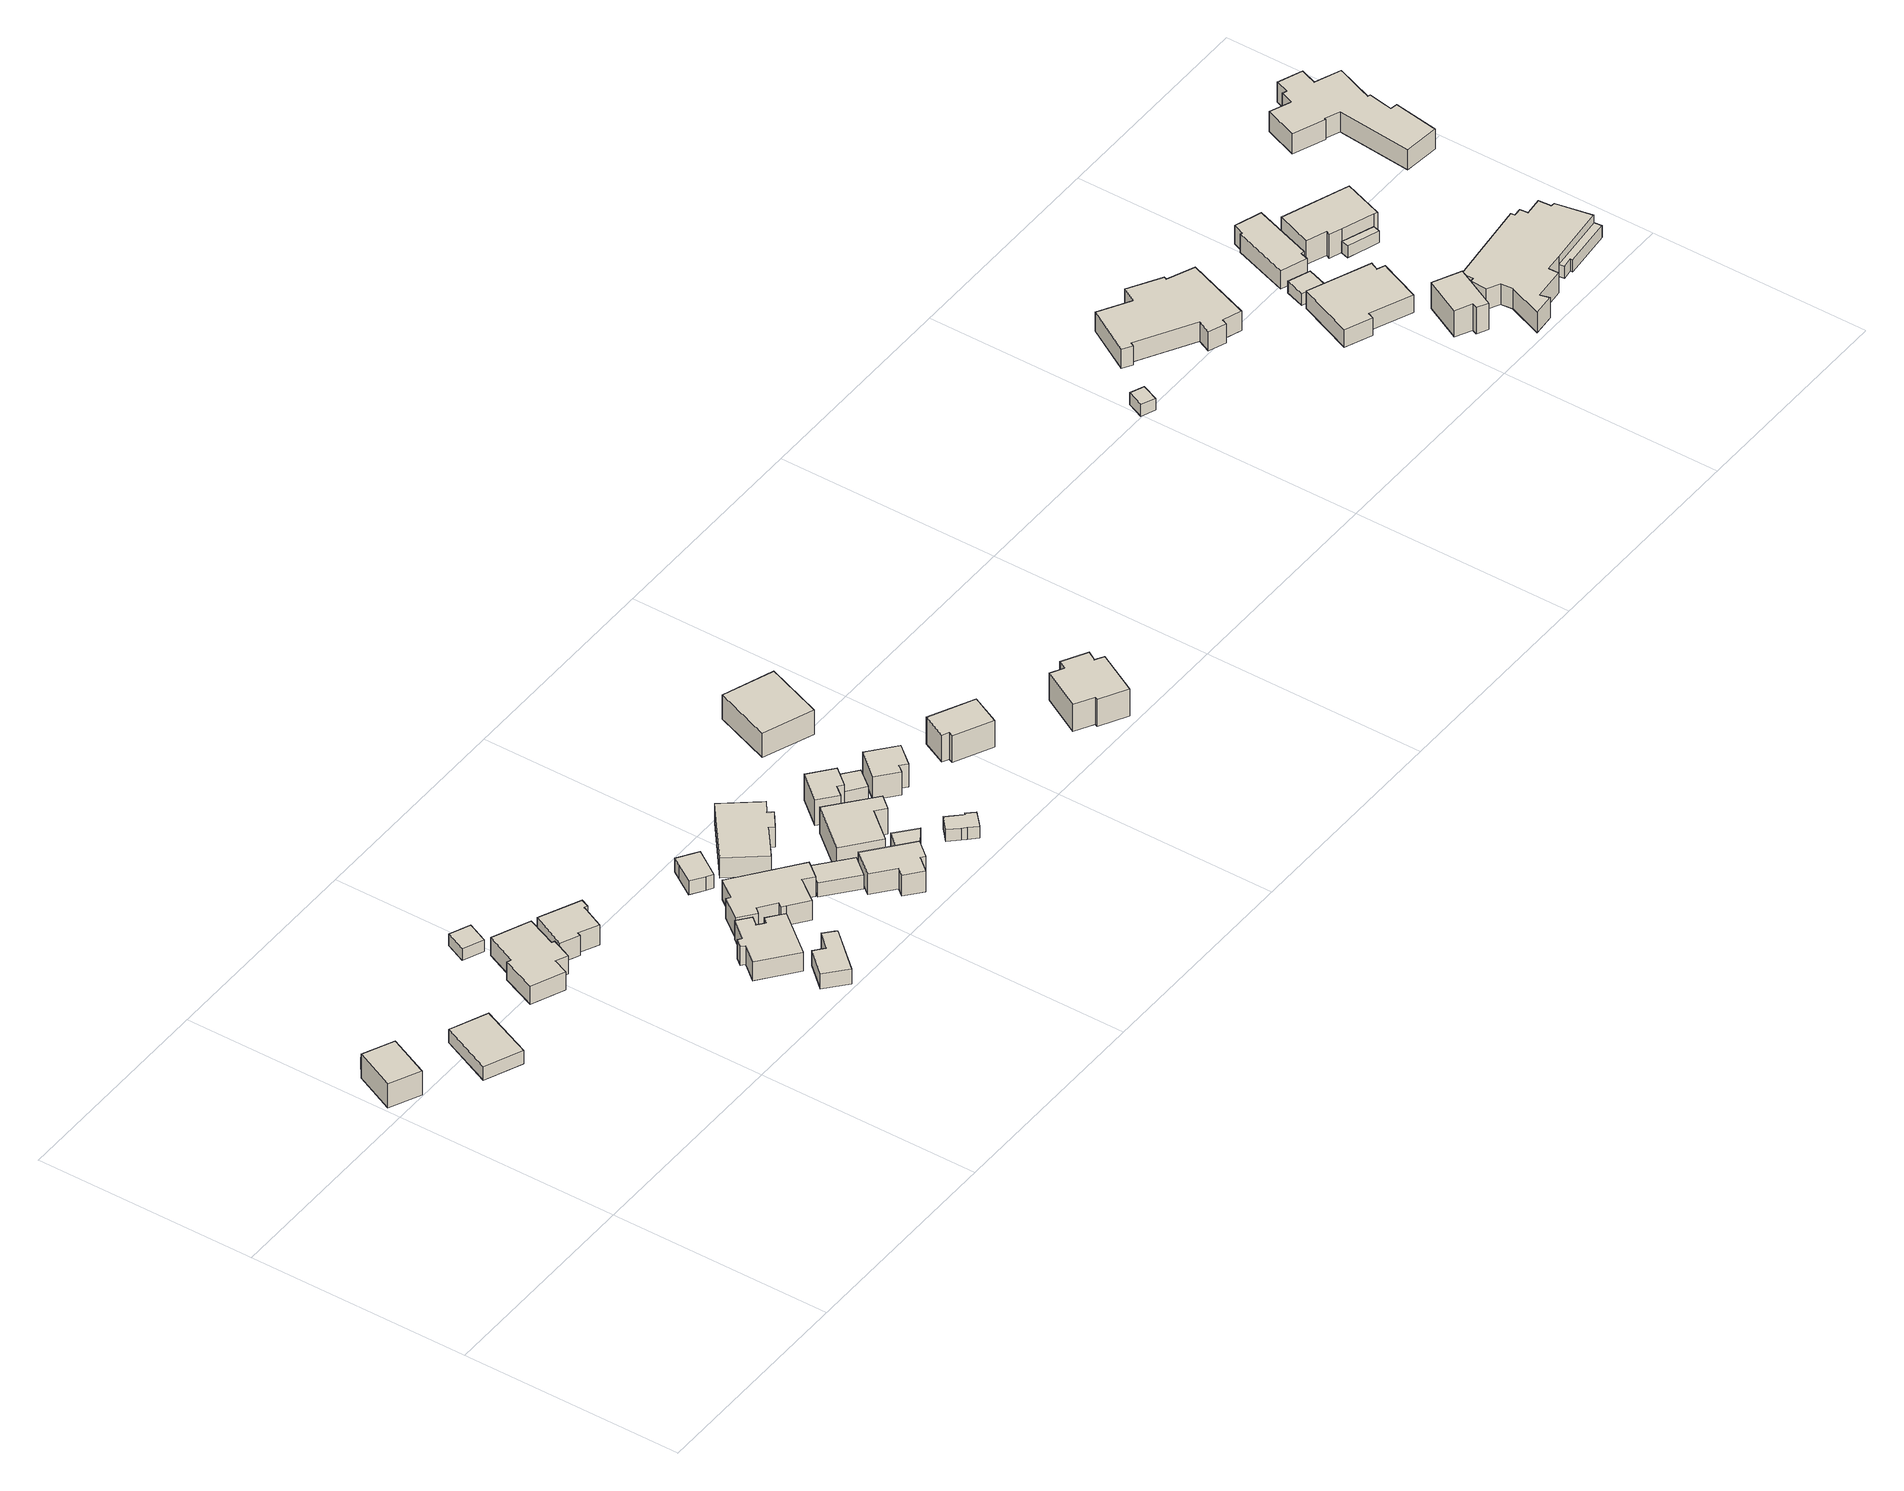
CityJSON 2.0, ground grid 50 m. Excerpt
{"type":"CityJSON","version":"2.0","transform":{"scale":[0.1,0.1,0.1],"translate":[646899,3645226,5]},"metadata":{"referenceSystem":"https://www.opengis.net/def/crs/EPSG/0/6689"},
"CityObjects":{
"building1":{"type":"Building","attributes":{"対照番号":"32296","class":"3001","usage":"411","yearOfConstruction":1997,"measuredHeight":6.9,"storeysAboveGround":1,"storeysBelowGround":0,"RiverFloodingRiskAttribute.description":"1","RiverFloodingRiskAttribute.rank":"3","RiverFloodingRiskAttribute.depth":3.13,"RiverFloodingRiskAttribute.adminType":"1","RiverFloodingRiskAttribute.scale":"2","RiverFloodingRiskAttribute.duration":26.7,"HighTideRiskAttribute.description":"1","HighTideRiskAttribute.rankOrg":"4","HighTideRiskAttribute.depth":1.76,"BuildingDetailAttribute.totalFloorArea":49,"BuildingDetailAttribute.buildingFootprintArea":49,"BuildingDetailAttribute.buildingStructureType":"604","BuildingDetailAttribute.buildingStructureOrgType":"604","BuildingDetailAttribute.urbanPlanType":"21","BuildingDetailAttribute.majorUsage":"411","BuildingDetailAttribute.orgUsage2":"4111","BuildingDetailAttribute.surveyYear":2022,"BuildingIDAttribute.prefecture":"43","BuildingIDAttribute.city":"43206"},"geometry":[{"type":"Solid","lod":"1","boundaries":[[[[0,1,2,3,4,5]],[[4,6,7,5]],[[3,8,6,4]],[[2,9,8,3]],[[1,10,9,2]],[[0,11,10,1]],[[5,7,11,0]],[[6,8,9,10,11,7]]]]}]},
"building2":{"type":"Building","attributes":{"class":"3003","usage":"461","yearOfConstruction":"0001","measuredHeight":-9999,"storeysAboveGround":9999,"storeysBelowGround":9999,"RiverFloodingRiskAttribute.description":"1","RiverFloodingRiskAttribute.rank":"3","RiverFloodingRiskAttribute.depth":3.21,"RiverFloodingRiskAttribute.adminType":"1","RiverFloodingRiskAttribute.scale":"2","RiverFloodingRiskAttribute.duration":26.7,"HighTideRiskAttribute.description":"1","HighTideRiskAttribute.rankOrg":"4","HighTideRiskAttribute.depth":1.74,"BuildingDetailAttribute.totalFloorArea":-9999,"BuildingDetailAttribute.buildingFootprintArea":-9999,"BuildingDetailAttribute.buildingStructureType":"611","BuildingDetailAttribute.buildingStructureOrgType":"611","BuildingDetailAttribute.urbanPlanType":"21","BuildingDetailAttribute.majorUsage":"461","BuildingDetailAttribute.orgUsage2":"9999","BuildingDetailAttribute.surveyYear":"0001","BuildingIDAttribute.prefecture":"43","BuildingIDAttribute.city":"43206"},"geometry":[{"type":"Solid","lod":"1","boundaries":[[[[12,13,14,15]],[[14,16,17,15]],[[13,18,16,14]],[[12,19,18,13]],[[15,17,19,12]],[[16,18,19,17]]]]}]},
"building3":{"type":"Building","attributes":{"対照番号":"32291","class":"3001","usage":"411","yearOfConstruction":"0001","measuredHeight":3.7,"storeysAboveGround":1,"storeysBelowGround":0,"RiverFloodingRiskAttribute.description":"1","RiverFloodingRiskAttribute.rank":"3","RiverFloodingRiskAttribute.depth":3.3,"RiverFloodingRiskAttribute.adminType":"1","RiverFloodingRiskAttribute.scale":"2","RiverFloodingRiskAttribute.duration":26.7,"HighTideRiskAttribute.description":"1","HighTideRiskAttribute.rankOrg":"4","HighTideRiskAttribute.depth":1.79,"BuildingDetailAttribute.totalFloorArea":117,"BuildingDetailAttribute.buildingFootprintArea":117,"BuildingDetailAttribute.buildingStructureType":"605","BuildingDetailAttribute.buildingStructureOrgType":"605","BuildingDetailAttribute.urbanPlanType":"21","BuildingDetailAttribute.majorUsage":"411","BuildingDetailAttribute.orgUsage2":"4111","BuildingDetailAttribute.surveyYear":2022,"BuildingIDAttribute.prefecture":"43","BuildingIDAttribute.city":"43206"},"geometry":[{"type":"Solid","lod":"1","boundaries":[[[[20,21,22,23]],[[22,24,25,23]],[[21,26,24,22]],[[20,27,26,21]],[[23,25,27,20]],[[24,26,27,25]]]]}]},
"building4":{"type":"Building","attributes":{"対照番号":"32294","class":"3001","usage":"411","yearOfConstruction":1993,"measuredHeight":5.8,"storeysAboveGround":1,"storeysBelowGround":0,"RiverFloodingRiskAttribute.description":"1","RiverFloodingRiskAttribute.rank":"3","RiverFloodingRiskAttribute.depth":3.32,"RiverFloodingRiskAttribute.adminType":"1","RiverFloodingRiskAttribute.scale":"2","RiverFloodingRiskAttribute.duration":23.9,"HighTideRiskAttribute.description":"1","HighTideRiskAttribute.rankOrg":"4","HighTideRiskAttribute.depth":1.89,"BuildingDetailAttribute.totalFloorArea":153,"BuildingDetailAttribute.buildingFootprintArea":153,"BuildingDetailAttribute.buildingStructureType":"601","BuildingDetailAttribute.buildingStructureOrgType":"601","BuildingDetailAttribute.urbanPlanType":"21","BuildingDetailAttribute.majorUsage":"411","BuildingDetailAttribute.orgUsage2":"4111","BuildingDetailAttribute.surveyYear":2022,"BuildingIDAttribute.prefecture":"43","BuildingIDAttribute.city":"43206"},"geometry":[{"type":"Solid","lod":"1","boundaries":[[[[28,29,30,31,32,33,34,35,36,37]],[[36,38,39,37]],[[35,40,38,36]],[[34,41,40,35]],[[33,42,41,34]],[[32,43,42,33]],[[31,44,43,32]],[[30,45,44,31]],[[29,46,45,30]],[[28,47,46,29]],[[37,39,47,28]],[[38,40,41,42,43,44,45,46,47,39]]]]}]},
"building5":{"type":"Building","attributes":{"class":"3003","usage":"461","yearOfConstruction":"0001","measuredHeight":-9999,"storeysAboveGround":9999,"storeysBelowGround":9999,"RiverFloodingRiskAttribute.description":"1","RiverFloodingRiskAttribute.rank":"3","RiverFloodingRiskAttribute.depth":3.88,"RiverFloodingRiskAttribute.adminType":"1","RiverFloodingRiskAttribute.scale":"2","RiverFloodingRiskAttribute.duration":26,"HighTideRiskAttribute.description":"1","HighTideRiskAttribute.rankOrg":"4","HighTideRiskAttribute.depth":2.09,"BuildingDetailAttribute.totalFloorArea":-9999,"BuildingDetailAttribute.buildingFootprintArea":-9999,"BuildingDetailAttribute.buildingStructureType":"611","BuildingDetailAttribute.buildingStructureOrgType":"611","BuildingDetailAttribute.urbanPlanType":"21","BuildingDetailAttribute.majorUsage":"461","BuildingDetailAttribute.orgUsage2":"9999","BuildingDetailAttribute.surveyYear":"0001","BuildingIDAttribute.prefecture":"43","BuildingIDAttribute.city":"43206"},"geometry":[{"type":"Solid","lod":"1","boundaries":[[[[48,49,50,51]],[[50,52,53,51]],[[49,54,52,50]],[[48,55,54,49]],[[51,53,55,48]],[[52,54,55,53]]]]}]},
"building6":{"type":"Building","attributes":{"対照番号":"32292","class":"3001","usage":"411","yearOfConstruction":1943,"measuredHeight":5.9,"storeysAboveGround":1,"storeysBelowGround":0,"RiverFloodingRiskAttribute.description":"1","RiverFloodingRiskAttribute.rank":"3","RiverFloodingRiskAttribute.depth":3.5,"RiverFloodingRiskAttribute.adminType":"1","RiverFloodingRiskAttribute.scale":"2","RiverFloodingRiskAttribute.duration":26.2,"HighTideRiskAttribute.description":"1","HighTideRiskAttribute.rankOrg":"4","HighTideRiskAttribute.depth":2,"BuildingDetailAttribute.totalFloorArea":80,"BuildingDetailAttribute.buildingFootprintArea":80,"BuildingDetailAttribute.buildingStructureType":"601","BuildingDetailAttribute.buildingStructureOrgType":"601","BuildingDetailAttribute.urbanPlanType":"21","BuildingDetailAttribute.majorUsage":"411","BuildingDetailAttribute.orgUsage2":"4111","BuildingDetailAttribute.surveyYear":2022,"BuildingIDAttribute.prefecture":"43","BuildingIDAttribute.city":"43206"},"geometry":[{"type":"Solid","lod":"1","boundaries":[[[[56,57,58,59,60,61,62,63]],[[62,64,65,63]],[[61,66,64,62]],[[60,67,66,61]],[[59,68,67,60]],[[58,69,68,59]],[[57,70,69,58]],[[56,71,70,57]],[[63,65,71,56]],[[64,66,67,68,69,70,71,65]]]]}]},
"building7":{"type":"Building","attributes":{"対照番号":"32220","class":"3001","usage":"411","yearOfConstruction":"0001","measuredHeight":4.8,"storeysAboveGround":2,"storeysBelowGround":0,"RiverFloodingRiskAttribute.description":"1","RiverFloodingRiskAttribute.rank":"3","RiverFloodingRiskAttribute.depth":3.21,"RiverFloodingRiskAttribute.adminType":"1","RiverFloodingRiskAttribute.scale":"2","RiverFloodingRiskAttribute.duration":61.1,"HighTideRiskAttribute.description":"1","HighTideRiskAttribute.rankOrg":"4","HighTideRiskAttribute.depth":1.62,"BuildingDetailAttribute.totalFloorArea":88,"BuildingDetailAttribute.buildingFootprintArea":59,"BuildingDetailAttribute.buildingStructureType":"601","BuildingDetailAttribute.buildingStructureOrgType":"601","BuildingDetailAttribute.urbanPlanType":"21","BuildingDetailAttribute.majorUsage":"411","BuildingDetailAttribute.orgUsage2":"4111","BuildingDetailAttribute.surveyYear":2022,"BuildingIDAttribute.prefecture":"43","BuildingIDAttribute.city":"43206"},"geometry":[{"type":"Solid","lod":"1","boundaries":[[[[72,73,74,75,76,77,78,79]],[[78,80,81,79]],[[77,82,80,78]],[[76,83,82,77]],[[75,84,83,76]],[[74,85,84,75]],[[73,86,85,74]],[[72,87,86,73]],[[79,81,87,72]],[[80,82,83,84,85,86,87,81]]]]}]},
"building8":{"type":"Building","attributes":{"対照番号":"32218","class":"3001","usage":"411","yearOfConstruction":"0001","measuredHeight":6,"storeysAboveGround":1,"storeysBelowGround":0,"RiverFloodingRiskAttribute.description":"1","RiverFloodingRiskAttribute.rank":"3","RiverFloodingRiskAttribute.depth":3.11,"RiverFloodingRiskAttribute.adminType":"1","RiverFloodingRiskAttribute.scale":"2","RiverFloodingRiskAttribute.duration":61.1,"HighTideRiskAttribute.description":"1","HighTideRiskAttribute.rankOrg":"4","HighTideRiskAttribute.depth":1.71,"BuildingDetailAttribute.totalFloorArea":123,"BuildingDetailAttribute.buildingFootprintArea":123,"BuildingDetailAttribute.buildingStructureType":"601","BuildingDetailAttribute.buildingStructureOrgType":"601","BuildingDetailAttribute.urbanPlanType":"21","BuildingDetailAttribute.majorUsage":"411","BuildingDetailAttribute.orgUsage2":"4111","BuildingDetailAttribute.surveyYear":2022,"BuildingIDAttribute.prefecture":"43","BuildingIDAttribute.city":"43206"},"geometry":[{"type":"Solid","lod":"1","boundaries":[[[[88,89,90,91,92,93,94,95,96,97,98,99]],[[98,100,101,99]],[[97,102,100,98]],[[96,103,102,97]],[[95,104,103,96]],[[94,105,104,95]],[[93,106,105,94]],[[92,107,106,93]],[[91,108,107,92]],[[90,109,108,91]],[[89,110,109,90]],[[88,111,110,89]],[[99,101,111,88]],[[100,102,103,104,105,106,107,108,109,110,111,101]]]]}]},
"building9":{"type":"Building","attributes":{"対照番号":"32293","class":"3001","usage":"411","yearOfConstruction":1962,"measuredHeight":7.3,"storeysAboveGround":2,"storeysBelowGround":0,"RiverFloodingRiskAttribute.description":"1","RiverFloodingRiskAttribute.rank":"2","RiverFloodingRiskAttribute.depth":2.81,"RiverFloodingRiskAttribute.adminType":"1","RiverFloodingRiskAttribute.scale":"2","RiverFloodingRiskAttribute.duration":19.9,"HighTideRiskAttribute.description":"1","HighTideRiskAttribute.rankOrg":"4","HighTideRiskAttribute.depth":1.35,"BuildingDetailAttribute.totalFloorArea":154,"BuildingDetailAttribute.buildingFootprintArea":102,"BuildingDetailAttribute.buildingStructureType":"601","BuildingDetailAttribute.buildingStructureOrgType":"601","BuildingDetailAttribute.urbanPlanType":"21","BuildingDetailAttribute.majorUsage":"411","BuildingDetailAttribute.orgUsage2":"4111","BuildingDetailAttribute.surveyYear":2022,"BuildingIDAttribute.prefecture":"43","BuildingIDAttribute.city":"43206"},"geometry":[{"type":"Solid","lod":"1","boundaries":[[[[112,113,114,115,116,117,118,119,120,121,122,123,124,125]],[[124,126,127,125]],[[123,128,126,124]],[[122,129,128,123]],[[121,130,129,122]],[[120,131,130,121]],[[119,132,131,120]],[[118,133,132,119]],[[117,134,133,118]],[[116,135,134,117]],[[115,136,135,116]],[[114,137,136,115]],[[113,138,137,114]],[[112,139,138,113]],[[125,127,139,112]],[[126,128,129,130,131,132,133,134,135,136,137,138,139,127]]]]}]},
"building10":{"type":"Building","attributes":{"対照番号":"32297","class":"3001","usage":"411","yearOfConstruction":1992,"measuredHeight":4,"storeysAboveGround":1,"storeysBelowGround":0,"RiverFloodingRiskAttribute.description":"1","RiverFloodingRiskAttribute.rank":"3","RiverFloodingRiskAttribute.depth":3.19,"RiverFloodingRiskAttribute.adminType":"1","RiverFloodingRiskAttribute.scale":"2","RiverFloodingRiskAttribute.duration":19.9,"HighTideRiskAttribute.description":"1","HighTideRiskAttribute.rankOrg":"4","HighTideRiskAttribute.depth":1.43,"BuildingDetailAttribute.totalFloorArea":38,"BuildingDetailAttribute.buildingFootprintArea":38,"BuildingDetailAttribute.buildingStructureType":"601","BuildingDetailAttribute.buildingStructureOrgType":"601","BuildingDetailAttribute.urbanPlanType":"21","BuildingDetailAttribute.majorUsage":"411","BuildingDetailAttribute.orgUsage2":"4111","BuildingDetailAttribute.surveyYear":2022,"BuildingIDAttribute.prefecture":"43","BuildingIDAttribute.city":"43206"},"geometry":[{"type":"Solid","lod":"1","boundaries":[[[[140,141,142,143,144,145]],[[144,146,147,145]],[[143,148,146,144]],[[142,149,148,143]],[[141,150,149,142]],[[140,151,150,141]],[[145,147,151,140]],[[146,148,149,150,151,147]]]]}]},
"building11":{"type":"Building","attributes":{"対照番号":"32230","class":"3001","usage":"411","yearOfConstruction":1980,"measuredHeight":4.8,"storeysAboveGround":1,"storeysBelowGround":0,"RiverFloodingRiskAttribute.description":"1","RiverFloodingRiskAttribute.rank":"2","RiverFloodingRiskAttribute.depth":2.86,"RiverFloodingRiskAttribute.adminType":"1","RiverFloodingRiskAttribute.scale":"2","RiverFloodingRiskAttribute.duration":21.7,"HighTideRiskAttribute.description":"1","HighTideRiskAttribute.rankOrg":"4","HighTideRiskAttribute.depth":1.2,"BuildingDetailAttribute.totalFloorArea":46,"BuildingDetailAttribute.buildingFootprintArea":46,"BuildingDetailAttribute.buildingStructureType":"601","BuildingDetailAttribute.buildingStructureOrgType":"601","BuildingDetailAttribute.urbanPlanType":"21","BuildingDetailAttribute.majorUsage":"411","BuildingDetailAttribute.orgUsage2":"4111","BuildingDetailAttribute.surveyYear":2022,"BuildingIDAttribute.prefecture":"43","BuildingIDAttribute.city":"43206"},"geometry":[{"type":"Solid","lod":"1","boundaries":[[[[152,153,154,155]],[[154,156,157,155]],[[153,158,156,154]],[[152,159,158,153]],[[155,157,159,152]],[[156,158,159,157]]]]}]},
"building12":{"type":"Building","attributes":{"対照番号":"32302","class":"3001","usage":"411","yearOfConstruction":"0001","measuredHeight":6.3,"storeysAboveGround":2,"storeysBelowGround":0,"RiverFloodingRiskAttribute.description":"1","RiverFloodingRiskAttribute.rank":"2","RiverFloodingRiskAttribute.depth":2.71,"RiverFloodingRiskAttribute.adminType":"1","RiverFloodingRiskAttribute.scale":"2","RiverFloodingRiskAttribute.duration":19.9,"HighTideRiskAttribute.description":"1","HighTideRiskAttribute.rankOrg":"4","HighTideRiskAttribute.depth":1.24,"BuildingDetailAttribute.totalFloorArea":246,"BuildingDetailAttribute.buildingFootprintArea":164,"BuildingDetailAttribute.buildingStructureType":"601","BuildingDetailAttribute.buildingStructureOrgType":"601","BuildingDetailAttribute.urbanPlanType":"21","BuildingDetailAttribute.majorUsage":"411","BuildingDetailAttribute.orgUsage2":"4111","BuildingDetailAttribute.surveyYear":2022,"BuildingIDAttribute.prefecture":"43","BuildingIDAttribute.city":"43206"},"geometry":[{"type":"Solid","lod":"1","boundaries":[[[[160,161,162,163,164,165,166,167]],[[166,168,169,167]],[[165,170,168,166]],[[164,171,170,165]],[[163,172,171,164]],[[162,173,172,163]],[[161,174,173,162]],[[160,175,174,161]],[[167,169,175,160]],[[168,170,171,172,173,174,175,169]]]]}]},
"building13":{"type":"Building","attributes":{"class":"3001","usage":"411","yearOfConstruction":1998,"measuredHeight":6,"storeysAboveGround":1,"storeysBelowGround":0,"RiverFloodingRiskAttribute.description":"1","RiverFloodingRiskAttribute.rank":"3","RiverFloodingRiskAttribute.depth":3.23,"RiverFloodingRiskAttribute.adminType":"1","RiverFloodingRiskAttribute.scale":"2","RiverFloodingRiskAttribute.duration":57.5,"HighTideRiskAttribute.description":"1","HighTideRiskAttribute.rankOrg":"4","HighTideRiskAttribute.depth":1.73,"BuildingDetailAttribute.totalFloorArea":88,"BuildingDetailAttribute.buildingFootprintArea":88,"BuildingDetailAttribute.buildingStructureType":"601","BuildingDetailAttribute.buildingStructureOrgType":"601","BuildingDetailAttribute.urbanPlanType":"21","BuildingDetailAttribute.majorUsage":"411","BuildingDetailAttribute.orgUsage2":"4111","BuildingDetailAttribute.surveyYear":2022,"BuildingIDAttribute.prefecture":"43","BuildingIDAttribute.city":"43206"},"geometry":[{"type":"Solid","lod":"1","boundaries":[[[[176,177,178,179,180,181,182,183]],[[182,184,185,183]],[[181,186,184,182]],[[180,187,186,181]],[[179,188,187,180]],[[178,189,188,179]],[[177,190,189,178]],[[176,191,190,177]],[[183,185,191,176]],[[184,186,187,188,189,190,191,185]]]]}]},
"building14":{"type":"Building","attributes":{"class":"3001","usage":"461","yearOfConstruction":"0001","measuredHeight":7.6,"storeysAboveGround":9999,"storeysBelowGround":9999,"RiverFloodingRiskAttribute.description":"1","RiverFloodingRiskAttribute.rank":"2","RiverFloodingRiskAttribute.depth":2.73,"RiverFloodingRiskAttribute.adminType":"1","RiverFloodingRiskAttribute.scale":"2","RiverFloodingRiskAttribute.duration":21.4,"HighTideRiskAttribute.description":"1","HighTideRiskAttribute.rankOrg":"4","HighTideRiskAttribute.depth":1.26,"BuildingDetailAttribute.totalFloorArea":-9999,"BuildingDetailAttribute.buildingFootprintArea":-9999,"BuildingDetailAttribute.buildingStructureType":"611","BuildingDetailAttribute.buildingStructureOrgType":"611","BuildingDetailAttribute.urbanPlanType":"21","BuildingDetailAttribute.majorUsage":"461","BuildingDetailAttribute.orgUsage2":"9999","BuildingDetailAttribute.surveyYear":"0001","BuildingIDAttribute.prefecture":"43","BuildingIDAttribute.city":"43206"},"geometry":[{"type":"Solid","lod":"1","boundaries":[[[[192,193,194,195,196,197]],[[196,198,199,197]],[[195,200,198,196]],[[194,201,200,195]],[[193,202,201,194]],[[192,203,202,193]],[[197,199,203,192]],[[198,200,201,202,203,199]]]]}]},
"building15":{"type":"Building","attributes":{"class":"3003","usage":"461","yearOfConstruction":"0001","measuredHeight":-9999,"storeysAboveGround":9999,"storeysBelowGround":9999,"RiverFloodingRiskAttribute.description":"1","RiverFloodingRiskAttribute.rank":"3","RiverFloodingRiskAttribute.depth":3.01,"RiverFloodingRiskAttribute.adminType":"1","RiverFloodingRiskAttribute.scale":"2","RiverFloodingRiskAttribute.duration":57.5,"HighTideRiskAttribute.description":"1","HighTideRiskAttribute.rankOrg":"4","HighTideRiskAttribute.depth":2.12,"BuildingDetailAttribute.totalFloorArea":-9999,"BuildingDetailAttribute.buildingFootprintArea":-9999,"BuildingDetailAttribute.buildingStructureType":"611","BuildingDetailAttribute.buildingStructureOrgType":"611","BuildingDetailAttribute.urbanPlanType":"21","BuildingDetailAttribute.majorUsage":"461","BuildingDetailAttribute.orgUsage2":"9999","BuildingDetailAttribute.surveyYear":"0001","BuildingIDAttribute.prefecture":"43","BuildingIDAttribute.city":"43206"},"geometry":[{"type":"Solid","lod":"1","boundaries":[[[[204,205,206,207]],[[206,208,209,207]],[[205,210,208,206]],[[204,211,210,205]],[[207,209,211,204]],[[208,210,211,209]]]]}]},
"building16":{"type":"Building","attributes":{"class":"3001","usage":"461","yearOfConstruction":"0001","measuredHeight":6.9,"storeysAboveGround":9999,"storeysBelowGround":9999,"RiverFloodingRiskAttribute.description":"1","RiverFloodingRiskAttribute.rank":"2","RiverFloodingRiskAttribute.depth":2.51,"RiverFloodingRiskAttribute.adminType":"1","RiverFloodingRiskAttribute.scale":"2","RiverFloodingRiskAttribute.duration":21.4,"HighTideRiskAttribute.description":"1","HighTideRiskAttribute.rankOrg":"4","HighTideRiskAttribute.depth":1.25,"BuildingDetailAttribute.totalFloorArea":-9999,"BuildingDetailAttribute.buildingFootprintArea":-9999,"BuildingDetailAttribute.buildingStructureType":"611","BuildingDetailAttribute.buildingStructureOrgType":"611","BuildingDetailAttribute.urbanPlanType":"21","BuildingDetailAttribute.majorUsage":"461","BuildingDetailAttribute.orgUsage2":"9999","BuildingDetailAttribute.surveyYear":"0001","BuildingIDAttribute.prefecture":"43","BuildingIDAttribute.city":"43206"},"geometry":[{"type":"Solid","lod":"1","boundaries":[[[[212,213,214,215,216,217]],[[216,218,219,217]],[[215,220,218,216]],[[214,221,220,215]],[[213,222,221,214]],[[212,223,222,213]],[[217,219,223,212]],[[218,220,221,222,223,219]]]]}]},
"building17":{"type":"Building","attributes":{"class":"3001","usage":"461","yearOfConstruction":"0001","measuredHeight":-9999,"storeysAboveGround":9999,"storeysBelowGround":9999,"RiverFloodingRiskAttribute.description":"1","RiverFloodingRiskAttribute.rank":"3","RiverFloodingRiskAttribute.depth":3.64,"RiverFloodingRiskAttribute.adminType":"1","RiverFloodingRiskAttribute.scale":"2","RiverFloodingRiskAttribute.duration":57.5,"HighTideRiskAttribute.description":"1","HighTideRiskAttribute.rankOrg":"4","HighTideRiskAttribute.depth":2.4,"BuildingDetailAttribute.totalFloorArea":-9999,"BuildingDetailAttribute.buildingFootprintArea":-9999,"BuildingDetailAttribute.buildingStructureType":"611","BuildingDetailAttribute.buildingStructureOrgType":"611","BuildingDetailAttribute.urbanPlanType":"21","BuildingDetailAttribute.majorUsage":"461","BuildingDetailAttribute.orgUsage2":"9999","BuildingDetailAttribute.surveyYear":"0001","BuildingIDAttribute.prefecture":"43","BuildingIDAttribute.city":"43206"},"geometry":[{"type":"Solid","lod":"1","boundaries":[[[[224,225,226,227,228,229,230,231]],[[230,232,233,231]],[[229,234,232,230]],[[228,235,234,229]],[[227,236,235,228]],[[226,237,236,227]],[[225,238,237,226]],[[224,239,238,225]],[[231,233,239,224]],[[232,234,235,236,237,238,239,233]]]]}]},
"building18":{"type":"Building","attributes":{"class":"3003","usage":"461","yearOfConstruction":"0001","measuredHeight":-9999,"storeysAboveGround":9999,"storeysBelowGround":9999,"RiverFloodingRiskAttribute.description":"1","RiverFloodingRiskAttribute.rank":"2","RiverFloodingRiskAttribute.depth":2.96,"RiverFloodingRiskAttribute.adminType":"1","RiverFloodingRiskAttribute.scale":"2","RiverFloodingRiskAttribute.duration":21.4,"HighTideRiskAttribute.description":"1","HighTideRiskAttribute.rankOrg":"4","HighTideRiskAttribute.depth":1.39,"BuildingDetailAttribute.totalFloorArea":-9999,"BuildingDetailAttribute.buildingFootprintArea":-9999,"BuildingDetailAttribute.buildingStructureType":"611","BuildingDetailAttribute.buildingStructureOrgType":"611","BuildingDetailAttribute.urbanPlanType":"21","BuildingDetailAttribute.majorUsage":"461","BuildingDetailAttribute.orgUsage2":"9999","BuildingDetailAttribute.surveyYear":"0001","BuildingIDAttribute.prefecture":"43","BuildingIDAttribute.city":"43206"},"geometry":[{"type":"Solid","lod":"1","boundaries":[[[[240,241,242,243]],[[242,244,245,243]],[[241,246,244,242]],[[240,247,246,241]],[[243,245,247,240]],[[244,246,247,245]]]]}]},
"building19":{"type":"Building","attributes":{"class":"3001","usage":"411","yearOfConstruction":2018,"measuredHeight":-9999,"storeysAboveGround":2,"storeysBelowGround":0,"RiverFloodingRiskAttribute.description":"1","RiverFloodingRiskAttribute.rank":"2","RiverFloodingRiskAttribute.depth":2.88,"RiverFloodingRiskAttribute.adminType":"1","RiverFloodingRiskAttribute.scale":"2","RiverFloodingRiskAttribute.duration":21.4,"HighTideRiskAttribute.description":"1","HighTideRiskAttribute.rankOrg":"4","HighTideRiskAttribute.depth":1.77,"BuildingDetailAttribute.totalFloorArea":99,"BuildingDetailAttribute.buildingFootprintArea":50,"BuildingDetailAttribute.buildingStructureType":"601","BuildingDetailAttribute.buildingStructureOrgType":"601","BuildingDetailAttribute.urbanPlanType":"21","BuildingDetailAttribute.majorUsage":"411","BuildingDetailAttribute.orgUsage2":"4111","BuildingDetailAttribute.surveyYear":2022,"BuildingIDAttribute.prefecture":"43","BuildingIDAttribute.city":"43206"},"geometry":[{"type":"Solid","lod":"1","boundaries":[[[[248,249,250,251,252,253]],[[252,254,255,253]],[[251,256,254,252]],[[250,257,256,251]],[[249,258,257,250]],[[248,259,258,249]],[[253,255,259,248]],[[254,256,257,258,259,255]]]]}]},
"building20":{"type":"Building","attributes":{"対照番号":"32310","class":"3001","usage":"411","yearOfConstruction":2002,"measuredHeight":8.2,"storeysAboveGround":2,"storeysBelowGround":0,"RiverFloodingRiskAttribute.description":"1","RiverFloodingRiskAttribute.rank":"2","RiverFloodingRiskAttribute.depth":2.82,"RiverFloodingRiskAttribute.adminType":"1","RiverFloodingRiskAttribute.scale":"2","RiverFloodingRiskAttribute.duration":20.4,"HighTideRiskAttribute.description":"1","HighTideRiskAttribute.rankOrg":"4","HighTideRiskAttribute.depth":1.33,"BuildingDetailAttribute.totalFloorArea":175,"BuildingDetailAttribute.buildingFootprintArea":112,"BuildingDetailAttribute.buildingStructureType":"601","BuildingDetailAttribute.buildingStructureOrgType":"601","BuildingDetailAttribute.urbanPlanType":"21","BuildingDetailAttribute.majorUsage":"411","BuildingDetailAttribute.orgUsage2":"4111","BuildingDetailAttribute.surveyYear":2022,"BuildingIDAttribute.prefecture":"43","BuildingIDAttribute.city":"43206"},"geometry":[{"type":"Solid","lod":"1","boundaries":[[[[260,261,262,263]],[[262,264,265,263]],[[261,266,264,262]],[[260,267,266,261]],[[263,265,267,260]],[[264,266,267,265]]]]}]},
"building21":{"type":"Building","attributes":{"対照番号":"32237","class":"3001","usage":"411","yearOfConstruction":1994,"measuredHeight":7.5,"storeysAboveGround":2,"storeysBelowGround":0,"RiverFloodingRiskAttribute.description":"1","RiverFloodingRiskAttribute.rank":"3","RiverFloodingRiskAttribute.depth":3.36,"RiverFloodingRiskAttribute.adminType":"1","RiverFloodingRiskAttribute.scale":"2","RiverFloodingRiskAttribute.duration":58.1,"HighTideRiskAttribute.description":"1","HighTideRiskAttribute.rankOrg":"4","HighTideRiskAttribute.depth":1.81,"BuildingDetailAttribute.totalFloorArea":117,"BuildingDetailAttribute.buildingFootprintArea":63,"BuildingDetailAttribute.buildingStructureType":"604","BuildingDetailAttribute.buildingStructureOrgType":"604","BuildingDetailAttribute.urbanPlanType":"21","BuildingDetailAttribute.majorUsage":"411","BuildingDetailAttribute.orgUsage2":"4111","BuildingDetailAttribute.surveyYear":2022,"BuildingIDAttribute.prefecture":"43","BuildingIDAttribute.city":"43206"},"geometry":[{"type":"Solid","lod":"1","boundaries":[[[[268,269,270,271,272,273]],[[272,274,275,273]],[[271,276,274,272]],[[270,277,276,271]],[[269,278,277,270]],[[268,279,278,269]],[[273,275,279,268]],[[274,276,277,278,279,275]]]]}]},
"building22":{"type":"Building","attributes":{"対照番号":"32241","class":"3001","usage":"411","yearOfConstruction":1994,"measuredHeight":7.1,"storeysAboveGround":2,"storeysBelowGround":0,"RiverFloodingRiskAttribute.description":"1","RiverFloodingRiskAttribute.rank":"3","RiverFloodingRiskAttribute.depth":3.05,"RiverFloodingRiskAttribute.adminType":"1","RiverFloodingRiskAttribute.scale":"2","RiverFloodingRiskAttribute.duration":59.1,"HighTideRiskAttribute.description":"1","HighTideRiskAttribute.rankOrg":"4","HighTideRiskAttribute.depth":2.06,"BuildingDetailAttribute.totalFloorArea":186,"BuildingDetailAttribute.buildingFootprintArea":111,"BuildingDetailAttribute.buildingStructureType":"604","BuildingDetailAttribute.buildingStructureOrgType":"604","BuildingDetailAttribute.urbanPlanType":"21","BuildingDetailAttribute.majorUsage":"411","BuildingDetailAttribute.orgUsage2":"4111","BuildingDetailAttribute.surveyYear":2022,"BuildingIDAttribute.prefecture":"43","BuildingIDAttribute.city":"43206"},"geometry":[{"type":"Solid","lod":"1","boundaries":[[[[280,281,282,283,284,285,286,287,288,289]],[[288,290,291,289]],[[287,292,290,288]],[[286,293,292,287]],[[285,294,293,286]],[[284,295,294,285]],[[283,296,295,284]],[[282,297,296,283]],[[281,298,297,282]],[[280,299,298,281]],[[289,291,299,280]],[[290,292,293,294,295,296,297,298,299,291]]]]}]},
"building23":{"type":"Building","attributes":{"対照番号":"32311","class":"3001","usage":"422","yearOfConstruction":"0001","measuredHeight":3.4,"storeysAboveGround":1,"storeysBelowGround":0,"RiverFloodingRiskAttribute.description":"1","RiverFloodingRiskAttribute.rank":"3","RiverFloodingRiskAttribute.depth":3.54,"RiverFloodingRiskAttribute.adminType":"1","RiverFloodingRiskAttribute.scale":"2","RiverFloodingRiskAttribute.duration":59.1,"HighTideRiskAttribute.description":"1","HighTideRiskAttribute.rankOrg":"4","HighTideRiskAttribute.depth":1.76,"BuildingDetailAttribute.totalFloorArea":14,"BuildingDetailAttribute.buildingFootprintArea":14,"BuildingDetailAttribute.buildingStructureType":"601","BuildingDetailAttribute.buildingStructureOrgType":"601","BuildingDetailAttribute.urbanPlanType":"21","BuildingDetailAttribute.majorUsage":"422","BuildingDetailAttribute.orgUsage2":"4227","BuildingDetailAttribute.surveyYear":2022,"BuildingIDAttribute.prefecture":"43","BuildingIDAttribute.city":"43206"},"geometry":[{"type":"Solid","lod":"1","boundaries":[[[[300,301,302,303]],[[302,304,305,303]],[[301,306,304,302]],[[300,307,306,301]],[[303,305,307,300]],[[304,306,307,305]]]]}]},
"building24":{"type":"Building","attributes":{"対照番号":"32307","class":"3001","usage":"411","yearOfConstruction":1951,"measuredHeight":6.6,"storeysAboveGround":1,"storeysBelowGround":0,"RiverFloodingRiskAttribute.description":"1","RiverFloodingRiskAttribute.rank":"2","RiverFloodingRiskAttribute.depth":2.96,"RiverFloodingRiskAttribute.adminType":"1","RiverFloodingRiskAttribute.scale":"2","RiverFloodingRiskAttribute.duration":23.2,"HighTideRiskAttribute.description":"1","HighTideRiskAttribute.rankOrg":"4","HighTideRiskAttribute.depth":1.52,"BuildingDetailAttribute.totalFloorArea":347,"BuildingDetailAttribute.buildingFootprintArea":347,"BuildingDetailAttribute.buildingStructureType":"601","BuildingDetailAttribute.buildingStructureOrgType":"601","BuildingDetailAttribute.urbanPlanType":"21","BuildingDetailAttribute.majorUsage":"411","BuildingDetailAttribute.orgUsage2":"4111","BuildingDetailAttribute.surveyYear":2022,"BuildingIDAttribute.prefecture":"43","BuildingIDAttribute.city":"43206"},"geometry":[{"type":"Solid","lod":"1","boundaries":[[[[308,309,310,311,312,313,314,315,316,317,318,319,320,321]],[[320,322,323,321]],[[319,324,322,320]],[[318,325,324,319]],[[317,326,325,318]],[[316,327,326,317]],[[315,328,327,316]],[[314,329,328,315]],[[313,330,329,314]],[[312,331,330,313]],[[311,332,331,312]],[[310,333,332,311]],[[309,334,333,310]],[[308,335,334,309]],[[321,323,335,308]],[[322,324,325,326,327,328,329,330,331,332,333,334,335,323]]]]}]},
"building25":{"type":"Building","attributes":{"対照番号":"32309","class":"3001","usage":"411","yearOfConstruction":1982,"measuredHeight":5.7,"storeysAboveGround":1,"storeysBelowGround":0,"RiverFloodingRiskAttribute.description":"1","RiverFloodingRiskAttribute.rank":"3","RiverFloodingRiskAttribute.depth":3.24,"RiverFloodingRiskAttribute.adminType":"1","RiverFloodingRiskAttribute.scale":"2","RiverFloodingRiskAttribute.duration":57,"HighTideRiskAttribute.description":"1","HighTideRiskAttribute.rankOrg":"4","HighTideRiskAttribute.depth":1.91,"BuildingDetailAttribute.totalFloorArea":117,"BuildingDetailAttribute.buildingFootprintArea":117,"BuildingDetailAttribute.buildingStructureType":"601","BuildingDetailAttribute.buildingStructureOrgType":"601","BuildingDetailAttribute.urbanPlanType":"21","BuildingDetailAttribute.majorUsage":"411","BuildingDetailAttribute.orgUsage2":"4111","BuildingDetailAttribute.surveyYear":2022,"BuildingIDAttribute.prefecture":"43","BuildingIDAttribute.city":"43206"},"geometry":[{"type":"Solid","lod":"1","boundaries":[[[[336,337,338,339,340,341,342,343]],[[342,344,345,343]],[[341,346,344,342]],[[340,347,346,341]],[[339,348,347,340]],[[338,349,348,339]],[[337,350,349,338]],[[336,351,350,337]],[[343,345,351,336]],[[344,346,347,348,349,350,351,345]]]]}]},
"building26":{"type":"Building","attributes":{"class":"3003","usage":"461","yearOfConstruction":"0001","measuredHeight":-9999,"storeysAboveGround":9999,"storeysBelowGround":9999,"RiverFloodingRiskAttribute.description":"1","RiverFloodingRiskAttribute.rank":"3","RiverFloodingRiskAttribute.depth":3.19,"RiverFloodingRiskAttribute.adminType":"1","RiverFloodingRiskAttribute.scale":"2","RiverFloodingRiskAttribute.duration":57,"HighTideRiskAttribute.description":"1","HighTideRiskAttribute.rankOrg":"4","HighTideRiskAttribute.depth":1.61,"BuildingDetailAttribute.totalFloorArea":-9999,"BuildingDetailAttribute.buildingFootprintArea":-9999,"BuildingDetailAttribute.buildingStructureType":"611","BuildingDetailAttribute.buildingStructureOrgType":"611","BuildingDetailAttribute.urbanPlanType":"21","BuildingDetailAttribute.majorUsage":"461","BuildingDetailAttribute.orgUsage2":"9999","BuildingDetailAttribute.surveyYear":"0001","BuildingIDAttribute.prefecture":"43","BuildingIDAttribute.city":"43206"},"geometry":[{"type":"Solid","lod":"1","boundaries":[[[[352,353,354,355]],[[354,356,357,355]],[[353,358,356,354]],[[352,359,358,353]],[[355,357,359,352]],[[356,358,359,357]]]]}]},
"building27":{"type":"Building","attributes":{"class":"3001","usage":"411","yearOfConstruction":2020,"measuredHeight":7.7,"storeysAboveGround":2,"storeysBelowGround":0,"RiverFloodingRiskAttribute.description":"1","RiverFloodingRiskAttribute.rank":"3","RiverFloodingRiskAttribute.depth":3.48,"RiverFloodingRiskAttribute.adminType":"1","RiverFloodingRiskAttribute.scale":"2","RiverFloodingRiskAttribute.duration":58.4,"HighTideRiskAttribute.description":"1","HighTideRiskAttribute.rankOrg":"4","HighTideRiskAttribute.depth":2,"BuildingDetailAttribute.totalFloorArea":89,"BuildingDetailAttribute.buildingFootprintArea":52,"BuildingDetailAttribute.buildingStructureType":"601","BuildingDetailAttribute.buildingStructureOrgType":"601","BuildingDetailAttribute.urbanPlanType":"21","BuildingDetailAttribute.majorUsage":"411","BuildingDetailAttribute.orgUsage2":"4111","BuildingDetailAttribute.surveyYear":2022,"BuildingIDAttribute.prefecture":"43","BuildingIDAttribute.city":"43206"},"geometry":[{"type":"Solid","lod":"1","boundaries":[[[[360,361,362,363,364,365]],[[364,366,367,365]],[[363,368,366,364]],[[362,369,368,363]],[[361,370,369,362]],[[360,371,370,361]],[[365,367,371,360]],[[366,368,369,370,371,367]]]]}]},
"building28":{"type":"Building","attributes":{"対照番号":"32308","class":"3001","usage":"411","yearOfConstruction":1973,"measuredHeight":5.2,"storeysAboveGround":1,"storeysBelowGround":0,"RiverFloodingRiskAttribute.description":"1","RiverFloodingRiskAttribute.rank":"3","RiverFloodingRiskAttribute.depth":3.05,"RiverFloodingRiskAttribute.adminType":"1","RiverFloodingRiskAttribute.scale":"2","RiverFloodingRiskAttribute.duration":56.7,"HighTideRiskAttribute.description":"1","HighTideRiskAttribute.rankOrg":"4","HighTideRiskAttribute.depth":1.47,"BuildingDetailAttribute.totalFloorArea":74,"BuildingDetailAttribute.buildingFootprintArea":74,"BuildingDetailAttribute.buildingStructureType":"604","BuildingDetailAttribute.buildingStructureOrgType":"604","BuildingDetailAttribute.urbanPlanType":"21","BuildingDetailAttribute.majorUsage":"411","BuildingDetailAttribute.orgUsage2":"4111","BuildingDetailAttribute.surveyYear":2022,"BuildingIDAttribute.prefecture":"43","BuildingIDAttribute.city":"43206"},"geometry":[{"type":"Solid","lod":"1","boundaries":[[[[372,373,374,375,376,377,378,379]],[[378,380,381,379]],[[377,382,380,378]],[[376,383,382,377]],[[375,384,383,376]],[[374,385,384,375]],[[373,386,385,374]],[[372,387,386,373]],[[379,381,387,372]],[[380,382,383,384,385,386,387,381]]]]}]},
"building29":{"type":"Building","attributes":{"class":"3003","usage":"461","yearOfConstruction":"0001","measuredHeight":-9999,"storeysAboveGround":9999,"storeysBelowGround":9999,"RiverFloodingRiskAttribute.description":"1","RiverFloodingRiskAttribute.rank":"2","RiverFloodingRiskAttribute.depth":2.94,"RiverFloodingRiskAttribute.adminType":"1","RiverFloodingRiskAttribute.scale":"2","RiverFloodingRiskAttribute.duration":57,"HighTideRiskAttribute.description":"1","HighTideRiskAttribute.rankOrg":"4","HighTideRiskAttribute.depth":1.72,"BuildingDetailAttribute.totalFloorArea":-9999,"BuildingDetailAttribute.buildingFootprintArea":-9999,"BuildingDetailAttribute.buildingStructureType":"611","BuildingDetailAttribute.buildingStructureOrgType":"611","BuildingDetailAttribute.urbanPlanType":"21","BuildingDetailAttribute.majorUsage":"461","BuildingDetailAttribute.orgUsage2":"9999","BuildingDetailAttribute.surveyYear":"0001","BuildingIDAttribute.prefecture":"43","BuildingIDAttribute.city":"43206"},"geometry":[{"type":"Solid","lod":"1","boundaries":[[[[388,389,390,391]],[[390,392,393,391]],[[389,394,392,390]],[[388,395,394,389]],[[391,393,395,388]],[[392,394,395,393]]]]}]},
"building30":{"type":"Building","attributes":{"対照番号":"32306","class":"3001","usage":"411","yearOfConstruction":1995,"measuredHeight":6.8,"storeysAboveGround":2,"storeysBelowGround":0,"RiverFloodingRiskAttribute.description":"1","RiverFloodingRiskAttribute.rank":"2","RiverFloodingRiskAttribute.depth":2.91,"RiverFloodingRiskAttribute.adminType":"1","RiverFloodingRiskAttribute.scale":"2","RiverFloodingRiskAttribute.duration":56.7,"HighTideRiskAttribute.description":"1","HighTideRiskAttribute.rankOrg":"4","HighTideRiskAttribute.depth":1.49,"BuildingDetailAttribute.totalFloorArea":243,"BuildingDetailAttribute.buildingFootprintArea":121,"BuildingDetailAttribute.buildingStructureType":"604","BuildingDetailAttribute.buildingStructureOrgType":"604","BuildingDetailAttribute.urbanPlanType":"21","BuildingDetailAttribute.majorUsage":"411","BuildingDetailAttribute.orgUsage2":"4111","BuildingDetailAttribute.surveyYear":2022,"BuildingIDAttribute.prefecture":"43","BuildingIDAttribute.city":"43206"},"geometry":[{"type":"Solid","lod":"1","boundaries":[[[[396,397,398,399,400,401,402,403]],[[402,404,405,403]],[[401,406,404,402]],[[400,407,406,401]],[[399,408,407,400]],[[398,409,408,399]],[[397,410,409,398]],[[396,411,410,397]],[[403,405,411,396]],[[404,406,407,408,409,410,411,405]]]]}]},
"building31":{"type":"Building","attributes":{"対照番号":"32262","class":"3001","usage":"411","yearOfConstruction":"0001","measuredHeight":7.4,"storeysAboveGround":2,"storeysBelowGround":0,"RiverFloodingRiskAttribute.description":"1","RiverFloodingRiskAttribute.rank":"3","RiverFloodingRiskAttribute.depth":3.33,"RiverFloodingRiskAttribute.adminType":"1","RiverFloodingRiskAttribute.scale":"2","RiverFloodingRiskAttribute.duration":56.9,"HighTideRiskAttribute.description":"1","HighTideRiskAttribute.rankOrg":"4","HighTideRiskAttribute.depth":1.69,"BuildingDetailAttribute.totalFloorArea":596,"BuildingDetailAttribute.buildingFootprintArea":397,"BuildingDetailAttribute.buildingStructureType":"601","BuildingDetailAttribute.buildingStructureOrgType":"601","BuildingDetailAttribute.urbanPlanType":"21","BuildingDetailAttribute.majorUsage":"411","BuildingDetailAttribute.orgUsage2":"4111","BuildingDetailAttribute.surveyYear":2022,"BuildingIDAttribute.prefecture":"43","BuildingIDAttribute.city":"43206"},"geometry":[{"type":"Solid","lod":"1","boundaries":[[[[412,413,414,415,416,417,418,419,420,421,422,423,424,425,426,427,428,429,430,431]],[[430,432,433,431]],[[429,434,432,430]],[[428,435,434,429]],[[427,436,435,428]],[[426,437,436,427]],[[425,438,437,426]],[[424,439,438,425]],[[423,440,439,424]],[[422,441,440,423]],[[421,442,441,422]],[[420,443,442,421]],[[419,444,443,420]],[[418,445,444,419]],[[417,446,445,418]],[[416,447,446,417]],[[415,448,447,416]],[[414,449,448,415]],[[413,450,449,414]],[[412,451,450,413]],[[431,433,451,412]],[[432,434,435,436,437,438,439,440,441,442,443,444,445,446,447,448,449,450,451,433]]]]}]},
"building32":{"type":"Building","attributes":{"class":"3003","usage":"461","yearOfConstruction":"0001","measuredHeight":-9999,"storeysAboveGround":9999,"storeysBelowGround":9999,"RiverFloodingRiskAttribute.description":"1","RiverFloodingRiskAttribute.rank":"3","RiverFloodingRiskAttribute.depth":3.15,"RiverFloodingRiskAttribute.adminType":"1","RiverFloodingRiskAttribute.scale":"2","RiverFloodingRiskAttribute.duration":56.9,"HighTideRiskAttribute.description":"1","HighTideRiskAttribute.rankOrg":"4","HighTideRiskAttribute.depth":1.71,"BuildingDetailAttribute.totalFloorArea":-9999,"BuildingDetailAttribute.buildingFootprintArea":-9999,"BuildingDetailAttribute.buildingStructureType":"611","BuildingDetailAttribute.buildingStructureOrgType":"611","BuildingDetailAttribute.urbanPlanType":"21","BuildingDetailAttribute.majorUsage":"461","BuildingDetailAttribute.orgUsage2":"9999","BuildingDetailAttribute.surveyYear":"0001","BuildingIDAttribute.prefecture":"43","BuildingIDAttribute.city":"43206"},"geometry":[{"type":"Solid","lod":"1","boundaries":[[[[452,453,454,455,456,457]],[[456,458,459,457]],[[455,460,458,456]],[[454,461,460,455]],[[453,462,461,454]],[[452,463,462,453]],[[457,459,463,452]],[[458,460,461,462,463,459]]]]}]},
"building33":{"type":"Building","attributes":{"class":"3001","usage":"411","yearOfConstruction":1964,"measuredHeight":7.7,"storeysAboveGround":2,"storeysBelowGround":0,"RiverFloodingRiskAttribute.description":"1","RiverFloodingRiskAttribute.rank":"2","RiverFloodingRiskAttribute.depth":2.79,"RiverFloodingRiskAttribute.adminType":"1","RiverFloodingRiskAttribute.scale":"2","RiverFloodingRiskAttribute.duration":21.9,"HighTideRiskAttribute.description":"1","HighTideRiskAttribute.rankOrg":"4","HighTideRiskAttribute.depth":1.32,"BuildingDetailAttribute.totalFloorArea":250,"BuildingDetailAttribute.buildingFootprintArea":167,"BuildingDetailAttribute.buildingStructureType":"601","BuildingDetailAttribute.buildingStructureOrgType":"601","BuildingDetailAttribute.urbanPlanType":"21","BuildingDetailAttribute.majorUsage":"411","BuildingDetailAttribute.orgUsage2":"4111","BuildingDetailAttribute.surveyYear":2022,"BuildingIDAttribute.prefecture":"43","BuildingIDAttribute.city":"43206"},"geometry":[{"type":"Solid","lod":"1","boundaries":[[[[464,465,466,467,468,469,470,471,472,473,474,475,476,477,478,479,480,481]],[[480,482,483,481]],[[479,484,482,480]],[[478,485,484,479]],[[477,486,485,478]],[[476,487,486,477]],[[475,488,487,476]],[[474,489,488,475]],[[473,490,489,474]],[[472,491,490,473]],[[471,492,491,472]],[[470,493,492,471]],[[469,494,493,470]],[[468,495,494,469]],[[467,496,495,468]],[[466,497,496,467]],[[465,498,497,466]],[[464,499,498,465]],[[481,483,499,464]],[[482,484,485,486,487,488,489,490,491,492,493,494,495,496,497,498,499,483]]]]}]}
},
"vertices":[
[109,602,1],[122,596,1],[79,503,1],[10,535,1],[53,628,1],[61,624,1],[53,628,62],[61,624,62],[10,535,62],[79,503,62],[122,596,62],[109,602,62],
[109,602,8],[61,624,8],[67,638,8],[115,614,8],[67,638,38],[115,614,38],[61,624,38],[109,602,38],
[262,392,5],[178,428,5],[230,546,5],[313,510,5],[230,546,39],[313,510,39],[178,428,39],[262,392,39],
[538,519,8],[544,516,8],[524,470,8],[498,482,8],[483,447,8],[409,479,8],[442,557,8],[452,553,8],[483,623,8],[567,587,8],[483,623,54],[567,587,54],[452,553,54],[442,557,54],[409,479,54],[483,447,54],[498,482,54],[524,470,54],[544,516,54],[538,519,54],
[488,642,5],[442,662,5],[463,708,5],[509,688,5],[463,708,35],[509,688,35],[442,662,35],[488,642,35],
[660,519,8],[653,522,8],[628,469,8],[584,490,8],[581,482,8],[540,501,8],[577,580,8],[668,538,8],[577,580,59],[668,538,59],[540,501,59],[581,482,59],[584,490,59],[628,469,59],[653,522,59],[660,519,59],
[887,91,9],[882,85,9],[810,5,9],[764,46,9],[811,99,9],[833,80,9],[863,113,9],[882,96,9],[863,113,47],[882,96,47],[833,80,47],[811,99,47],[764,46,47],[810,5,47],[882,85,47],[887,91,47],
[804,225,7],[820,212,7],[830,224,7],[865,196,7],[790,104,7],[711,168,7],[742,206,7],[734,213,7],[748,230,7],[756,224,7],[791,266,7],[819,243,7],[791,266,55],[819,243,55],[756,224,55],[748,230,55],[734,213,55],[742,206,55],[711,168,55],[790,104,55],[865,196,55],[830,224,55],[820,212,55],[804,225,55],
[1010,244,8],[982,209,8],[960,226,8],[921,175,8],[880,207,8],[871,214,8],[878,223,8],[842,251,8],[831,238,8],[794,267,8],[831,315,8],[839,309,8],[872,351,8],[877,347,8],[872,351,58],[877,347,58],[839,309,58],[831,315,58],[794,267,58],[831,238,58],[842,251,58],[878,223,58],[871,214,58],[880,207,58],[921,175,58],[960,226,58],[982,209,58],[1010,244,58],
[891,384,7],[876,393,7],[847,413,7],[875,456,7],[887,473,7],[931,444,7],[887,473,42],[931,444,42],[875,456,42],[847,413,42],[876,393,42],[891,384,42],
[1048,142,13],[978,201,13],[1012,242,13],[1082,183,13],[1012,242,49],[1082,183,49],[978,201,49],[1048,142,49],
[1078,390,13],[1086,379,13],[1051,352,13],[1043,362,13],[977,310,13],[916,388,13],[1042,487,13],[1103,409,13],[1042,487,64],[1103,409,64],[916,388,64],[977,310,64],[1043,362,64],[1051,352,64],[1086,379,64],[1078,390,64],
[1148,66,9],[1139,73,9],[1113,42,9],[1076,73,9],[1090,89,9],[1042,129,9],[1084,180,9],[1178,102,9],[1084,180,62],[1178,102,62],[1042,129,62],[1090,89,62],[1076,73,62],[1113,42,62],[1139,73,62],[1148,66,62],
[1205,195,14],[1183,213,14],[1129,148,14],[1054,210,14],[1133,305,14],[1229,224,14],[1133,305,80],[1229,224,80],[1054,210,80],[1129,148,80],[1183,213,80],[1205,195,80],
[1184,104,10],[1150,133,10],[1186,175,10],[1231,136,10],[1186,175,40],[1231,136,40],[1150,133,40],[1184,104,40],
[1214,303,13],[1202,313,13],[1185,292,13],[1146,325,13],[1196,385,13],[1247,343,13],[1196,385,79],[1247,343,79],[1146,325,79],[1185,292,79],[1202,313,79],[1214,303,79],
[1320,95,5],[1336,78,5],[1305,49,5],[1288,67,5],[1280,75,5],[1260,97,5],[1288,123,5],[1318,92,5],[1288,123,35],[1318,92,35],[1260,97,35],[1280,75,35],[1288,67,35],[1305,49,35],[1336,78,35],[1320,95,35],
[1273,288,10],[1233,319,10],[1265,360,10],[1305,328,10],[1265,360,40],[1305,328,40],[1233,319,40],[1273,288,40],
[1345,244,10],[1330,256,10],[1318,241,10],[1274,278,10],[1323,336,10],[1381,287,10],[1323,336,69],[1381,287,69],[1274,278,69],[1318,241,69],[1330,256,69],[1345,244,69],
[1364,478,14],[1251,521,14],[1299,649,14],[1413,607,14],[1299,649,76],[1413,607,76],[1251,521,76],[1364,478,76],
[1537,176,8],[1453,217,8],[1458,227,8],[1443,234,8],[1470,289,8],[1569,241,8],[1470,289,76],[1569,241,76],[1443,234,76],[1458,227,76],[1453,217,76],[1537,176,76],
[1793,120,7],[1812,109,7],[1761,15,7],[1700,49,7],[1703,56,7],[1661,79,7],[1711,169,7],[1740,153,7],[1750,171,7],[1805,141,7],[1750,171,76],[1805,141,76],[1740,153,76],[1711,169,76],[1661,79,76],[1703,56,76],[1700,49,76],[1761,15,76],[1812,109,76],[1793,120,76],
[2522,484,9],[2491,497,9],[2507,535,9],[2538,522,9],[2507,535,39],[2538,522,39],[2491,497,39],[2522,484,39],
[2732,703,10],[2804,660,10],[2801,654,10],[2862,628,10],[2807,481,10],[2765,496,10],[2760,484,10],[2721,499,10],[2735,529,10],[2609,602,10],[2605,594,10],[2583,607,10],[2644,711,10],[2714,670,10],[2644,711,59],[2714,670,59],[2583,607,59],[2605,594,59],[2609,602,59],[2735,529,59],[2721,499,59],[2760,484,59],[2765,496,59],[2807,481,59],[2862,628,59],[2801,654,59],[2804,660,59],[2732,703,59],
[3063,342,8],[3080,335,8],[3041,241,8],[2947,280,8],[2941,267,8],[2881,292,8],[2933,417,8],[3071,360,8],[2933,417,53],[3071,360,53],[2881,292,53],[2941,267,53],[2947,280,53],[3041,241,53],[3080,335,53],[3063,342,53],
[2981,409,11],[2932,427,11],[2947,470,11],[2996,452,11],[2947,470,41],[2996,452,41],[2932,427,41],[2981,409,41],
[3084,94,7],[3059,107,7],[3064,118,7],[3028,136,7],[3071,220,7],[3132,190,7],[3071,220,74],[3132,190,74],[3028,136,74],[3064,118,74],[3059,107,74],[3084,94,74],
[3021,483,10],[3013,485,10],[3007,467,10],[2949,488,10],[2993,614,10],[2998,612,10],[3007,637,10],[3067,616,10],[3007,637,57],[3067,616,57],[2998,612,57],[2993,614,57],[2949,488,57],[3007,467,57],[3013,485,57],[3021,483,57],
[3167,409,12],[3096,434,12],[3101,451,12],[3172,425,12],[3101,451,42],[3172,425,42],[3096,434,42],[3167,409,42],
[3180,422,13],[3172,425,13],[3101,451,13],[3074,461,13],[3078,470,13],[3033,487,13],[3062,566,13],[3212,511,13],[3062,566,74],[3212,511,74],[3033,487,74],[3078,470,74],[3074,461,74],[3101,451,74],[3172,425,74],[3180,422,74],
[3356,211,8],[3358,193,8],[3398,197,8],[3400,168,8],[3409,167,8],[3424,85,8],[3285,71,8],[3246,67,8],[3247,44,8],[3173,37,8],[3178,16,8],[3128,12,8],[3159,90,8],[3156,116,8],[3128,131,8],[3131,169,8],[3139,169,8],[3139,196,8],[3337,219,8],[3338,210,8],[3337,219,60],[3338,210,60],[3139,196,60],[3139,169,60],[3131,169,60],[3128,131,60],[3156,116,60],[3159,90,60],[3128,12,60],[3178,16,60],[3173,37,60],[3247,44,60],[3246,67,60],[3285,71,60],[3424,85,60],[3409,167,60],[3400,168,60],[3398,197,60],[3358,193,60],[3356,211,60],
[3311,56,10],[3311,61,10],[3287,58,10],[3285,71,10],[3424,85,10],[3426,67,10],[3424,85,41],[3426,67,41],[3285,71,41],[3287,58,41],[3311,61,41],[3311,56,41],
[3436,749,9],[3494,726,9],[3461,641,9],[3467,639,9],[3457,584,9],[3473,581,9],[3456,479,9],[3376,488,9],[3393,658,9],[3360,671,9],[3359,668,9],[3287,696,9],[3316,771,9],[3363,752,9],[3374,781,9],[3384,777,9],[3395,807,9],[3450,786,9],[3395,807,60],[3450,786,60],[3384,777,60],[3374,781,60],[3363,752,60],[3316,771,60],[3287,696,60],[3359,668,60],[3360,671,60],[3393,658,60],[3376,488,60],[3456,479,60],[3473,581,60],[3457,584,60],[3467,639,60],[3461,641,60],[3494,726,60],[3436,749,60]
]}
